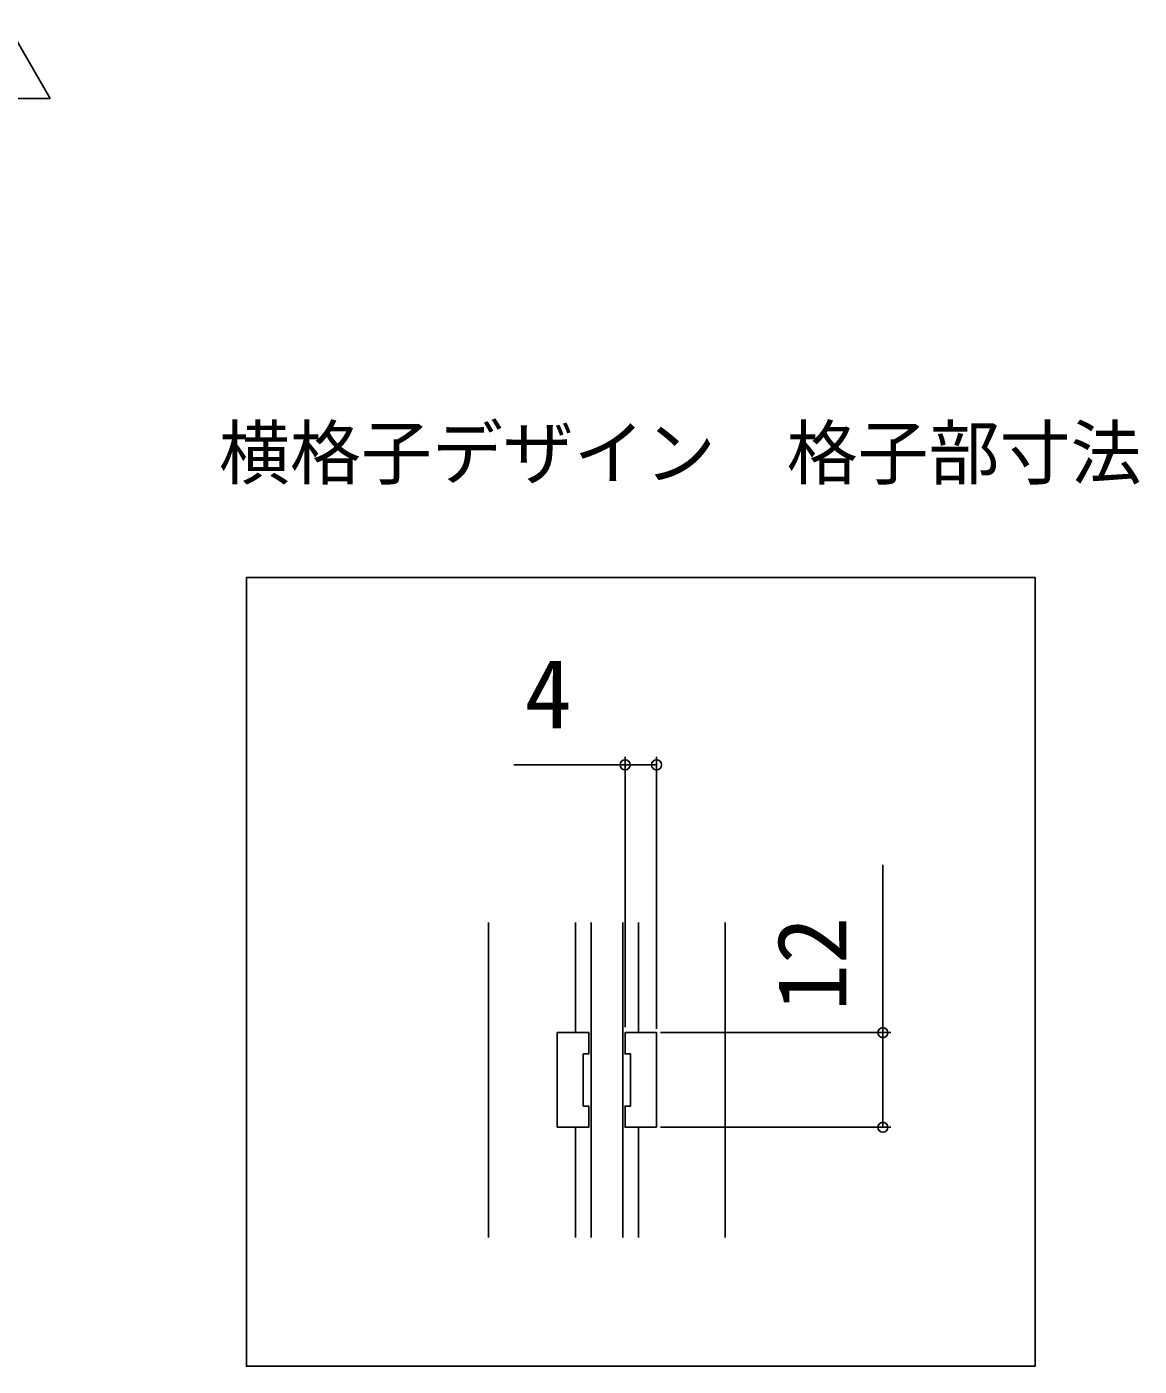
# Model space of a CAD drawing. Units: millimetres, scale not verified. Extents: x -525 to 525, y -783 to 779.
# Drawn here: x -246.7 to -105.7, y -414.3 to -244.5 of the extents above; entities that cross this region are included whole.
import ezdxf
from ezdxf.enums import TextEntityAlignment as Align

# ---------------------------------------------------------------- set-up
doc = ezdxf.new("R2010")
doc.units = ezdxf.units.MM
doc.header["$LTSCALE"] = 4
for name, color, linetype in [('0-2_USER1', 3, 'Continuous'), ('0-3_YKK_11', 7, 'Continuous'), ('0-4_YKK_12', 2, 'Continuous'), ('0-5_YKK_13', 4, 'Continuous'), ('0-7_YKK_D', 6, 'Continuous')]:
    doc.layers.add(name, color=color, linetype=linetype)
doc.styles.add('ＭＳ ゴシック', font='')
doc.styles.get('ＭＳ ゴシック').set_extended_font_data('MS Gothic')

msp = doc.modelspace()

# ---------------------------------------------------------------- linework, layer by layer
at = {"layer": '0-3_YKK_11'}
for points in [[(-179.456, -383.979), (-179.456, -371.979), (-175.456, -371.979), (-175.456, -374.679), (-176.156, -374.679), (-176.156, -381.279), (-175.456, -381.279), (-175.456, -383.979)], [(-166.856, -383.979), (-166.856, -371.979), (-170.856, -371.979), (-170.856, -374.679), (-170.156, -374.679), (-170.156, -381.279), (-170.856, -381.279), (-170.856, -383.979)]]:
    msp.add_lwpolyline(points, close=True, dxfattribs=at)
at = {"layer": '0-4_YKK_12'}
for p, q in [((-188.156, -358.029), (-188.156, -397.928)), ((-177.156, -358.029), (-177.156, -371.979)), ((-169.156, -358.029), (-169.156, -371.979)), ((-158.156, -358.029), (-158.156, -397.928)), ((-177.156, -383.979), (-177.156, -397.928)), ((-169.156, -383.979), (-169.156, -397.928))]:
    msp.add_line(p, q, dxfattribs=at)
msp.add_lwpolyline([(-218.872, -314.266), (-118.872, -314.266), (-118.872, -414.266), (-218.872, -414.266)], close=True, dxfattribs=at)
at = {"layer": '0-5_YKK_13'}
for p, q in [((-175.156, -358.029), (-175.156, -397.928)), ((-171.156, -397.928), (-171.156, -358.029))]:
    msp.add_line(p, q, dxfattribs=at)
at = {"layer": '0-7_YKK_D'}
for p, q in [((-248.996, -244.462), (-243.746, -253.556)), ((-254.246, -253.556), (-243.746, -253.556)), ((-170.856, -371.279), (-170.856, -337.029)), ((-166.856, -371.479), (-166.856, -337.029)), ((-166.356, -371.979), (-137.156, -371.979)), ((-166.356, -383.979), (-137.156, -383.979))]:
    msp.add_line(p, q, dxfattribs=at)
for points in [[(-166.856, -338.029), (-170.856, -338.029), (-184.974, -338.029)], [(-138.156, -383.979), (-138.156, -371.979), (-138.156, -350.701)]]:
    msp.add_lwpolyline(points, dxfattribs=at)
for centre in [(-170.856, -338.029), (-166.856, -338.029), (-138.156, -371.979), (-138.156, -383.979)]:
    msp.add_circle(centre, 0.637, dxfattribs=at)

# ---------------------------------------------------------------- texts
at = {"layer": '0-2_USER1', "style": 'ＭＳ ゴシック'}
msp.add_text('横格子デザイン\u3000格子部寸法', height=6.598, dxfattribs=at).set_placement((-222.358, -303.745), align=Align.BOTTOM_LEFT)
at = {"layer": '0-7_YKK_D', "style": 'ＭＳ ゴシック'}
msp.add_text('4', height=8.798, dxfattribs=at).set_placement((-183.588, -336.029), align=Align.BOTTOM_LEFT)
msp.add_text('12', height=8.798, rotation=90, dxfattribs=at).set_placement((-140.156, -369.269), align=Align.BOTTOM_LEFT)

doc.saveas('drawing.dxf')
